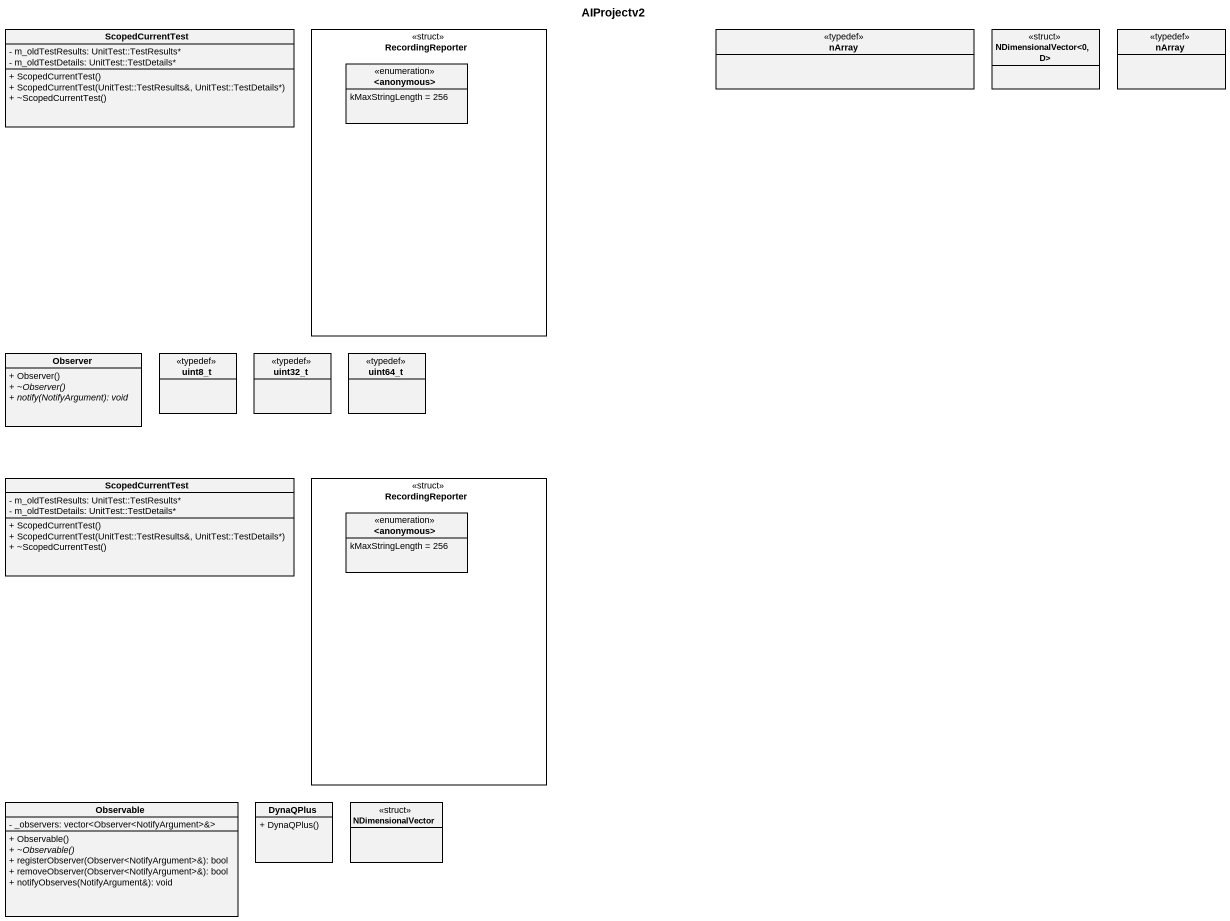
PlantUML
@startuml
title AIProjectv2
hide circle
hide empty members
skinparam classAttributeIconSize 0
class ScopedCurrentTest {
  - m_oldTestResults: UnitTest::TestResults*
  - m_oldTestDetails: UnitTest::TestDetails*
  + ScopedCurrentTest()
  + ScopedCurrentTest(UnitTest::TestResults&, UnitTest::TestDetails*)
  + ~ScopedCurrentTest()
}
rectangle RecordingReporter <<struct>> {
  enum "<anonymous>" as anonymous {
    kMaxStringLength = 256
  }
}
class nArray <<typedef>>
class "NDimensionalVector<0, D>" as NDimensionalVector_0_D <<struct>>
class "nArray" as nArray_2 <<typedef>>
class Observer {
  + Observer()
  {abstract} + ~Observer()
  {abstract} + notify(NotifyArgument): void
}
class uint8_t <<typedef>>
class uint32_t <<typedef>>
class uint64_t <<typedef>>
class "ScopedCurrentTest" as ScopedCurrentTest_2 {
  - m_oldTestResults: UnitTest::TestResults*
  - m_oldTestDetails: UnitTest::TestDetails*
  + ScopedCurrentTest()
  + ScopedCurrentTest(UnitTest::TestResults&, UnitTest::TestDetails*)
  + ~ScopedCurrentTest()
}
rectangle "RecordingReporter" as RecordingReporter_2 <<struct>> {
  enum "<anonymous>" as anonymous_2 {
    kMaxStringLength = 256
  }
}
class Observable {
  - _observers: vector<Observer<NotifyArgument>&>
  + Observable()
  {abstract} + ~Observable()
  + registerObserver(Observer<NotifyArgument>&): bool
  + removeObserver(Observer<NotifyArgument>&): bool
  + notifyObserves(NotifyArgument&): void
}
class DynaQPlus {
  + DynaQPlus()
}
class NDimensionalVector <<struct>>
@enduml
